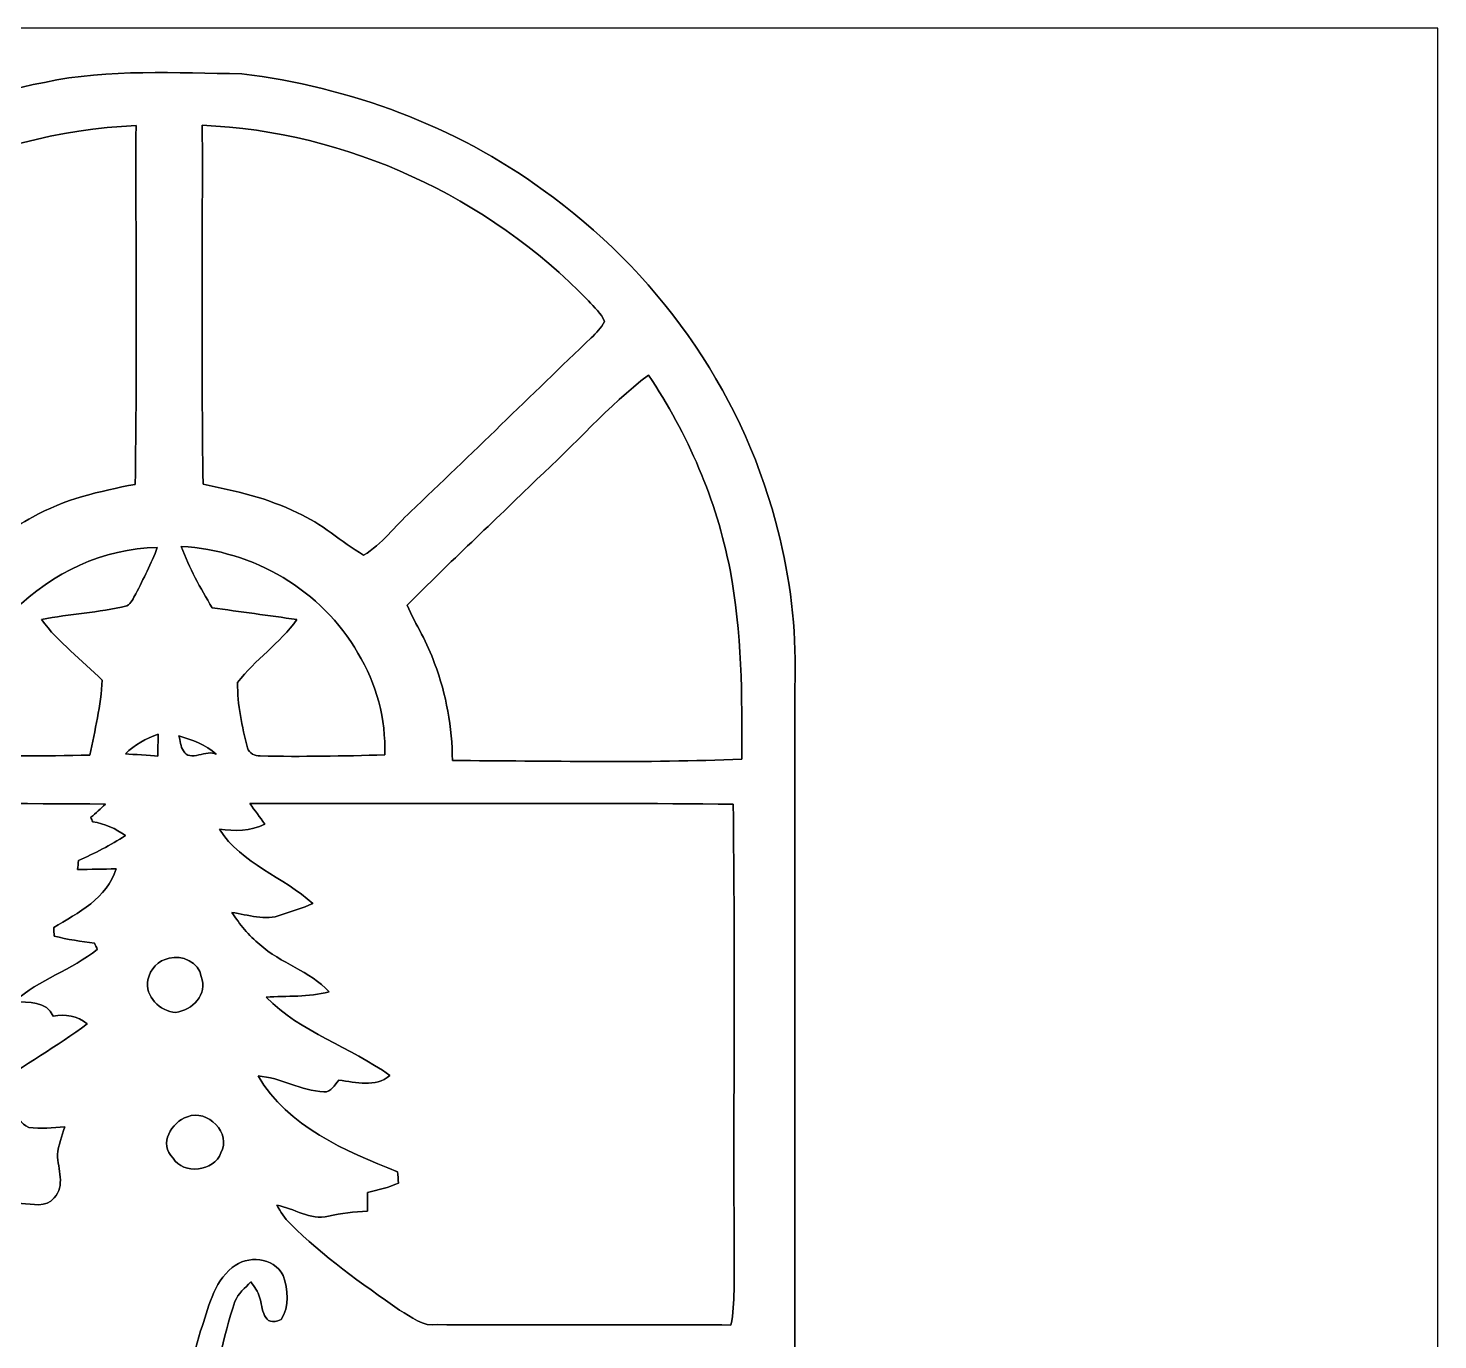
# Model space of a CAD drawing. Header units: centimetres. Extents: x -16.8 to 16.8, y -16.7 to 16.7.
# Drawn here: x -2.02 to 16.77, y -0.82 to 16.67 of the extents above; entities that cross this region are included whole.
import ezdxf

# ---------------------------------------------------------------- set-up
doc = ezdxf.new("R2010")
doc.units = ezdxf.units.CM
doc.header["$MEASUREMENT"] = 0
doc.layers.add('Layer 1', color=7, linetype='Continuous')

msp = doc.modelspace()

# ---------------------------------------------------------------- linework, layer by layer
at = {"layer": 'Layer 1', "color": 7}
for points, knots in [([(-16.77458, 16.66875), (-16.77458, 16.66875), (16.77458, 16.66875), (16.77458, 16.66875), (16.77458, 16.66875), (16.77458, 16.66875), (16.77458, -16.66875), (16.77458, -16.66875), (16.77458, -16.66875), (16.77458, -16.66875), (-16.77458, -16.66875), (-16.77458, -16.66875), (-16.77458, -16.66875), (-16.77458, -16.66875), (-16.77458, 16.66875), (-16.77458, 16.66875), (-16.77458, 16.66875), (-16.77458, 16.66875), (-16.77458, 16.66875), (-16.77458, 16.66875)], [0, 0, 0, 0, 0.16666667, 0.16666667, 0.16666667, 0.16666667, 0.33333333, 0.33333333, 0.33333333, 0.33333333, 0.5, 0.5, 0.5, 0.5, 0.66666667, 0.66666667, 0.66666667, 0.66666667, 1, 1, 1, 1]), ([(-1.80234, 15.94661), (-3.40995, 15.6404), (-4.91137, 14.84171), (-6.09, 13.71036), (-6.09, 13.71036), (-6.75499, 13.03479), (-7.33002, 12.26749), (-7.73959, 11.4106), (-7.73959, 11.4106), (-8.21337, 10.37414), (-8.51076, 9.24207), (-8.48536, 8.09625), (-8.48536, 8.09625), (-8.47549, -0.02611), (-8.49983, -8.14917), (-8.47302, -16.27152), (-8.47302, -16.27152), (-3.16195, -16.29586), (2.14983, -16.2687), (7.46125, -16.28528), (7.46125, -16.28528), (7.70714, -16.28105), (7.95584, -16.2874), (8.19997, -16.24753), (8.19997, -16.24753), (8.20667, -8.12271), (8.19785, 0.00564), (8.20385, 8.13153), (8.20385, 8.13153), (8.21408, 8.7944), (8.11636, 9.45621), (7.94314, 10.09509), (7.94314, 10.09509), (7.4736, 11.87238), (6.33765, 13.44824), (4.8447, 14.51151), (4.8447, 14.51151), (3.67136, 15.36806), (2.26554, 15.88311), (0.82832, 16.06091), (0.82832, 16.06091), (-0.04868, 16.06691), (-0.93804, 16.13253), (-1.80234, 15.94661)], [0, 0, 0, 0, 0.08333333, 0.08333333, 0.08333333, 0.08333333, 0.16666667, 0.16666667, 0.16666667, 0.16666667, 0.25, 0.25, 0.25, 0.25, 0.33333333, 0.33333333, 0.33333333, 0.33333333, 0.41666667, 0.41666667, 0.41666667, 0.41666667, 0.5, 0.5, 0.5, 0.5, 0.58333333, 0.58333333, 0.58333333, 0.58333333, 0.66666667, 0.66666667, 0.66666667, 0.66666667, 0.75, 0.75, 0.75, 0.75, 0.83333333, 0.83333333, 0.83333333, 0.83333333, 1, 1, 1, 1]), ([(-5.96688, 12.76174), (-4.62668, 14.31996), (-2.63208, 15.27246), (-0.58279, 15.37159), (-0.58279, 15.37159), (-0.58879, 13.77703), (-0.56727, 12.18177), (-0.59443, 10.58721), (-0.59443, 10.58721), (-1.06468, 10.49655), (-1.5427, 10.39001), (-1.96286, 10.15012), (-1.96286, 10.15012), (-2.23661, 10.00584), (-2.47615, 9.80899), (-2.72627, 9.62907), (-2.72627, 9.62907), (-3.54083, 10.39883), (-4.34093, 11.18376), (-5.14879, 11.96058), (-5.14879, 11.96058), (-5.43066, 12.21846), (-5.7023, 12.48692), (-5.96688, 12.76174)], [0, 0, 0, 0, 0.14285714, 0.14285714, 0.14285714, 0.14285714, 0.28571429, 0.28571429, 0.28571429, 0.28571429, 0.42857143, 0.42857143, 0.42857143, 0.42857143, 0.57142857, 0.57142857, 0.57142857, 0.57142857, 0.71428571, 0.71428571, 0.71428571, 0.71428571, 1, 1, 1, 1]), ([(0.30057, 15.37441), (2.23485, 15.29468), (4.10492, 14.41873), (5.45077, 13.03514), (5.45077, 13.03514), (5.52344, 12.94624), (5.62116, 12.86969), (5.66244, 12.75891), (5.66244, 12.75891), (5.61975, 12.6746), (5.55413, 12.60546), (5.48711, 12.54019), (5.48711, 12.54019), (4.6803, 11.77114), (3.88655, 10.98868), (3.07869, 10.22103), (3.07869, 10.22103), (2.86844, 10.03194), (2.6984, 9.78817), (2.45216, 9.64389), (2.45216, 9.64389), (2.15053, 9.82027), (1.89089, 10.06792), (1.56845, 10.20974), (1.56845, 10.20974), (1.17299, 10.40377), (0.74119, 10.50255), (0.31186, 10.58792), (0.31186, 10.58792), (0.2854, 12.18318), (0.30586, 13.77915), (0.30057, 15.37441)], [0, 0, 0, 0, 0.11111111, 0.11111111, 0.11111111, 0.11111111, 0.22222222, 0.22222222, 0.22222222, 0.22222222, 0.33333333, 0.33333333, 0.33333333, 0.33333333, 0.44444444, 0.44444444, 0.44444444, 0.44444444, 0.55555556, 0.55555556, 0.55555556, 0.55555556, 0.66666667, 0.66666667, 0.66666667, 0.66666667, 0.77777778, 0.77777778, 0.77777778, 0.77777778, 1, 1, 1, 1]), ([(4.76003, 10.65671), (5.26697, 11.10791), (5.70759, 11.63355), (6.25052, 12.04383), (6.25052, 12.04383), (6.77616, 11.26031), (7.15645, 10.37661), (7.33707, 9.44915), (7.33707, 9.44915), (7.49723, 8.61801), (7.49723, 7.7664), (7.49653, 6.92326), (7.49653, 6.92326), (6.21101, 6.87035), (4.92266, 6.90104), (3.63643, 6.90492), (3.63643, 6.90492), (3.63114, 7.34589), (3.556, 7.78722), (3.39831, 8.19961), (3.39831, 8.19961), (3.30659, 8.47161), (3.14925, 8.71432), (3.03107, 8.97467), (3.03107, 8.97467), (3.59445, 9.54864), (4.18959, 10.0898), (4.76003, 10.65671)], [0, 0, 0, 0, 0.125, 0.125, 0.125, 0.125, 0.25, 0.25, 0.25, 0.25, 0.375, 0.375, 0.375, 0.375, 0.5, 0.5, 0.5, 0.5, 0.625, 0.625, 0.625, 0.625, 0.75, 0.75, 0.75, 0.75, 1, 1, 1, 1]), ([(-3.02683, 6.99664), (-3.03142, 8.44585), (-1.73814, 9.72256), (-0.29916, 9.74654), (-0.29916, 9.74654), (-0.37747, 9.53206), (-0.48401, 9.32956), (-0.58596, 9.12601), (-0.58596, 9.12601), (-0.61948, 9.06956), (-0.64558, 9.00077), (-0.70626, 8.96796), (-0.70626, 8.96796), (-1.07985, 8.87377), (-1.46791, 8.86389), (-1.84432, 8.78522), (-1.84432, 8.78522), (-1.61572, 8.47654), (-1.30563, 8.24477), (-1.03293, 7.97807), (-1.03293, 7.97807), (-1.04951, 7.6394), (-1.13136, 7.3092), (-1.19874, 6.9783), (-1.19874, 6.9783), (-1.80799, 6.96172), (-2.41794, 6.9656), (-3.02683, 6.99664)], [0, 0, 0, 0, 0.125, 0.125, 0.125, 0.125, 0.25, 0.25, 0.25, 0.25, 0.375, 0.375, 0.375, 0.375, 0.5, 0.5, 0.5, 0.5, 0.625, 0.625, 0.625, 0.625, 0.75, 0.75, 0.75, 0.75, 1, 1, 1, 1]), ([(0.02117, 9.75924), (0.97508, 9.70915), (1.90147, 9.17504), (2.37419, 8.33861), (2.37419, 8.33861), (2.62396, 7.93256), (2.74955, 7.45702), (2.73368, 6.98006), (2.73368, 6.98006), (2.18017, 6.9663), (1.62666, 6.9536), (1.07386, 6.96666), (1.07386, 6.96666), (1.00048, 6.96313), (0.92392, 7.00052), (0.90346, 7.07496), (0.90346, 7.07496), (0.83114, 7.35859), (0.76659, 7.64999), (0.77117, 7.94385), (0.77117, 7.94385), (1.00259, 8.25288), (1.33809, 8.46772), (1.56245, 8.78452), (1.56245, 8.78452), (1.18533, 8.83991), (0.80751, 8.88788), (0.43074, 8.94256), (0.43074, 8.94256), (0.27587, 9.20538), (0.12488, 9.47208), (0.02117, 9.75924)], [0, 0, 0, 0, 0.11111111, 0.11111111, 0.11111111, 0.11111111, 0.22222222, 0.22222222, 0.22222222, 0.22222222, 0.33333333, 0.33333333, 0.33333333, 0.33333333, 0.44444444, 0.44444444, 0.44444444, 0.44444444, 0.55555556, 0.55555556, 0.55555556, 0.55555556, 0.66666667, 0.66666667, 0.66666667, 0.66666667, 0.77777778, 0.77777778, 0.77777778, 0.77777778, 1, 1, 1, 1]), ([(-0.72319, 6.99488), (-0.60431, 7.12082), (-0.44591, 7.19526), (-0.28751, 7.2577), (-0.28751, 7.2577), (-0.28998, 7.16033), (-0.28998, 7.06155), (-0.29245, 6.96383), (-0.29245, 6.96383), (-0.40005, 6.97159), (-0.61524, 6.98712), (-0.72319, 6.99488)], [0, 0, 0, 0, 0.25, 0.25, 0.25, 0.25, 0.5, 0.5, 0.5, 0.5, 1, 1, 1, 1]), ([(-0.01023, 7.23582), (0.1651, 7.18009), (0.34678, 7.1187), (0.48366, 6.98994), (0.48366, 6.98994), (0.36689, 7.05908), (0.12982, 6.87846), (0.04904, 7.03333), (0.04904, 7.03333), (0.00988, 7.09366), (0.00423, 7.16774), (-0.01023, 7.23582)], [0, 0, 0, 0, 0.25, 0.25, 0.25, 0.25, 0.5, 0.5, 0.5, 0.5, 1, 1, 1, 1]), ([(-7.65104, 6.33095), (-5.43101, 6.32954), (-3.21063, 6.34118), (-0.9906, 6.32495), (-0.9906, 6.32495), (-1.05445, 6.26533), (-1.12007, 6.20712), (-1.18463, 6.14821), (-1.18463, 6.14821), (-1.17863, 6.13339), (-1.16628, 6.10376), (-1.16029, 6.0893), (-1.16029, 6.0893), (-1.00224, 6.06143), (-0.85161, 6.00075), (-0.72355, 5.90409), (-0.72355, 5.90409), (-0.92463, 5.77956), (-1.13206, 5.66561), (-1.34938, 5.57248), (-1.34938, 5.57248), (-1.35361, 5.53226), (-1.35749, 5.49204), (-1.36137, 5.45147), (-1.36137, 5.45147), (-1.19133, 5.45465), (-1.01988, 5.45782), (-0.84949, 5.461), (-0.84949, 5.461), (-0.9652, 5.07224), (-1.35749, 4.87327), (-1.68063, 4.67924), (-1.68063, 4.67924), (-1.67887, 4.65032), (-1.67499, 4.59246), (-1.67323, 4.56353), (-1.67323, 4.56353), (-1.49543, 4.52296), (-1.31586, 4.49157), (-1.13453, 4.46864), (-1.13453, 4.46864), (-1.12571, 4.44853), (-1.10808, 4.40831), (-1.09926, 4.3882), (-1.09926, 4.3882), (-1.43933, 4.11339), (-1.87572, 3.98498), (-2.20169, 3.69358), (-2.20169, 3.69358), (-2.0193, 3.67383), (-1.77236, 3.70664), (-1.68804, 3.49603), (-1.68804, 3.49603), (-1.52682, 3.53378), (-1.36454, 3.49814), (-1.23402, 3.39584), (-1.23402, 3.39584), (-1.63513, 3.0921), (-2.07998, 2.85221), (-2.48356, 2.55164), (-2.48356, 2.55164), (-2.58798, 2.49273), (-2.64654, 2.38866), (-2.69875, 2.286), (-2.69875, 2.286), (-2.5527, 2.26871), (-2.40348, 2.27118), (-2.25954, 2.23979), (-2.25954, 2.23979), (-2.16429, 2.17981), (-2.11949, 2.05987), (-2.01366, 2.01295), (-2.01366, 2.01295), (-1.85385, 1.99496), (-1.69404, 2.01083), (-1.53423, 2.02036), (-1.53423, 2.02036), (-1.56951, 1.89865), (-1.61713, 1.77871), (-1.63089, 1.65206), (-1.63089, 1.65206), (-1.62525, 1.45979), (-1.52294, 1.23472), (-1.67464, 1.07527), (-1.67464, 1.07527), (-1.77871, 0.94051), (-1.96427, 0.99236), (-2.11173, 0.99871), (-2.11173, 0.99871), (-2.31599, 1.0474), (-2.43946, 0.82797), (-2.58692, 0.72214), (-2.58692, 0.72214), (-2.51531, 0.66252), (-2.44193, 0.60501), (-2.36961, 0.5461), (-2.36961, 0.5461), (-2.83492, 0.25012), (-3.3976, 0.15663), (-3.86609, -0.13582), (-3.86609, -0.13582), (-3.82305, -0.39793), (-3.56059, -0.49248), (-3.3588, -0.60889), (-3.3588, -0.60889), (-4.78155, -0.62794), (-6.20395, -0.61136), (-7.6267, -0.61877), (-7.6267, -0.61877), (-7.70819, 0.06068), (-7.66445, 0.74648), (-7.67327, 1.42875), (-7.67327, 1.42875), (-7.65845, 3.06282), (-7.70184, 4.69759), (-7.65104, 6.33095)], [0, 0, 0, 0, 0.03333333, 0.03333333, 0.03333333, 0.03333333, 0.06666667, 0.06666667, 0.06666667, 0.06666667, 0.1, 0.1, 0.1, 0.1, 0.13333333, 0.13333333, 0.13333333, 0.13333333, 0.16666667, 0.16666667, 0.16666667, 0.16666667, 0.2, 0.2, 0.2, 0.2, 0.23333333, 0.23333333, 0.23333333, 0.23333333, 0.26666667, 0.26666667, 0.26666667, 0.26666667, 0.3, 0.3, 0.3, 0.3, 0.33333333, 0.33333333, 0.33333333, 0.33333333, 0.36666667, 0.36666667, 0.36666667, 0.36666667, 0.4, 0.4, 0.4, 0.4, 0.43333333, 0.43333333, 0.43333333, 0.43333333, 0.46666667, 0.46666667, 0.46666667, 0.46666667, 0.5, 0.5, 0.5, 0.5, 0.53333333, 0.53333333, 0.53333333, 0.53333333, 0.56666667, 0.56666667, 0.56666667, 0.56666667, 0.6, 0.6, 0.6, 0.6, 0.63333333, 0.63333333, 0.63333333, 0.63333333, 0.66666667, 0.66666667, 0.66666667, 0.66666667, 0.7, 0.7, 0.7, 0.7, 0.73333333, 0.73333333, 0.73333333, 0.73333333, 0.76666667, 0.76666667, 0.76666667, 0.76666667, 0.8, 0.8, 0.8, 0.8, 0.83333333, 0.83333333, 0.83333333, 0.83333333, 0.86666667, 0.86666667, 0.86666667, 0.86666667, 0.9, 0.9, 0.9, 0.9, 0.93333333, 0.93333333, 0.93333333, 0.93333333, 1, 1, 1, 1]), ([(0.9338, 6.3313), (3.08222, 6.32848), (5.23099, 6.34259), (7.37941, 6.32425), (7.37941, 6.32425), (7.40692, 4.31624), (7.38011, 2.30787), (7.39352, 0.29986), (7.39352, 0.29986), (7.38505, -0.006), (7.4108, -0.31785), (7.35012, -0.62018), (7.35012, -0.62018), (6.04591, -0.60889), (4.74204, -0.62759), (3.43817, -0.61454), (3.43817, -0.61454), (3.24026, -0.64911), (3.08928, -0.50941), (2.93194, -0.42051), (2.93194, -0.42051), (2.42394, -0.06562), (1.91064, 0.29104), (1.47285, 0.73272), (1.47285, 0.73272), (1.39876, 0.80328), (1.34303, 0.88935), (1.29469, 0.97861), (1.29469, 0.97861), (1.52717, 0.93627), (1.73567, 0.77082), (1.98332, 0.83009), (1.98332, 0.83009), (2.15371, 0.8696), (2.32657, 0.88935), (2.50155, 0.89641), (2.50155, 0.89641), (2.50331, 0.98037), (2.50261, 1.06398), (2.50261, 1.14794), (2.50261, 1.14794), (2.64336, 1.17793), (2.78412, 1.21356), (2.91606, 1.27247), (2.91606, 1.27247), (2.91218, 1.32292), (2.90865, 1.37301), (2.90513, 1.42311), (2.90513, 1.42311), (2.2038, 1.70004), (1.44463, 2.02494), (1.04387, 2.70051), (1.04387, 2.70051), (1.34973, 2.68111), (1.61607, 2.50119), (1.92299, 2.48814), (1.92299, 2.48814), (2.02036, 2.47862), (2.0634, 2.58551), (2.12266, 2.64336), (2.12266, 2.64336), (2.35021, 2.61726), (2.60809, 2.54106), (2.80211, 2.70581), (2.80211, 2.70581), (2.27471, 3.08892), (1.61607, 3.2766), (1.15147, 3.75179), (1.15147, 3.75179), (1.43122, 3.76696), (1.71697, 3.75214), (1.99108, 3.82023), (1.99108, 3.82023), (1.73814, 4.10316), (1.34408, 4.19735), (1.06786, 4.45382), (1.06786, 4.45382), (0.91616, 4.56847), (0.80186, 4.72334), (0.69568, 4.87892), (0.69568, 4.87892), (0.91122, 4.8514), (1.14018, 4.76144), (1.3529, 4.84752), (1.3529, 4.84752), (1.49401, 4.89691), (1.63795, 4.93924), (1.77518, 4.99851), (1.77518, 4.99851), (1.38289, 5.35799), (0.82903, 5.52379), (0.52811, 5.9884), (0.52811, 5.9884), (0.73201, 5.96618), (0.94721, 5.95948), (1.13418, 6.05755), (1.13418, 6.05755), (1.06856, 6.14962), (1.00224, 6.24099), (0.9338, 6.3313)], [0, 0, 0, 0, 0.03846154, 0.03846154, 0.03846154, 0.03846154, 0.07692308, 0.07692308, 0.07692308, 0.07692308, 0.11538462, 0.11538462, 0.11538462, 0.11538462, 0.15384615, 0.15384615, 0.15384615, 0.15384615, 0.19230769, 0.19230769, 0.19230769, 0.19230769, 0.23076923, 0.23076923, 0.23076923, 0.23076923, 0.26923077, 0.26923077, 0.26923077, 0.26923077, 0.30769231, 0.30769231, 0.30769231, 0.30769231, 0.34615385, 0.34615385, 0.34615385, 0.34615385, 0.38461538, 0.38461538, 0.38461538, 0.38461538, 0.42307692, 0.42307692, 0.42307692, 0.42307692, 0.46153846, 0.46153846, 0.46153846, 0.46153846, 0.5, 0.5, 0.5, 0.5, 0.53846154, 0.53846154, 0.53846154, 0.53846154, 0.57692308, 0.57692308, 0.57692308, 0.57692308, 0.61538462, 0.61538462, 0.61538462, 0.61538462, 0.65384615, 0.65384615, 0.65384615, 0.65384615, 0.69230769, 0.69230769, 0.69230769, 0.69230769, 0.73076923, 0.73076923, 0.73076923, 0.73076923, 0.76923077, 0.76923077, 0.76923077, 0.76923077, 0.80769231, 0.80769231, 0.80769231, 0.80769231, 0.84615385, 0.84615385, 0.84615385, 0.84615385, 0.88461538, 0.88461538, 0.88461538, 0.88461538, 0.92307692, 0.92307692, 0.92307692, 0.92307692, 1, 1, 1, 1]), ([(-0.14323, 4.26896), (0.02928, 4.32259), (0.25788, 4.21111), (0.2861, 4.02484), (0.2861, 4.02484), (0.37959, 3.78954), (0.16581, 3.57505), (-0.05292, 3.54824), (-0.05292, 3.54824), (-0.26388, 3.55706), (-0.4699, 3.76484), (-0.42333, 3.9818), (-0.42333, 3.9818), (-0.39652, 4.12221), (-0.28646, 4.24356), (-0.14323, 4.26896)], [0, 0, 0, 0, 0.2, 0.2, 0.2, 0.2, 0.4, 0.4, 0.4, 0.4, 0.6, 0.6, 0.6, 0.6, 1, 1, 1, 1]), ([(0.10266, 2.15653), (0.37183, 2.26272), (0.69497, 1.93393), (0.54963, 1.67358), (0.54963, 1.67358), (0.45861, 1.42628), (0.04868, 1.37936), (-0.08784, 1.60514), (-0.08784, 1.60514), (-0.28681, 1.79211), (-0.11113, 2.08809), (0.10266, 2.15653)], [0, 0, 0, 0, 0.25, 0.25, 0.25, 0.25, 0.5, 0.5, 0.5, 0.5, 1, 1, 1, 1]), ([(0.70062, 0.1457), (0.89888, 0.31468), (1.25271, 0.29034), (1.3776, 0.03986), (1.3776, 0.03986), (1.44357, -0.14676), (1.46368, -0.37394), (1.35255, -0.54751), (1.35255, -0.54751), (1.1049, -0.66393), (1.10843, -0.3877), (1.06468, -0.25012), (1.06468, -0.25012), (1.0474, -0.1718), (0.99272, -0.11042), (0.94862, -0.04657), (0.94862, -0.04657), (0.8703, -0.12559), (0.77893, -0.20003), (0.7366, -0.30621), (0.7366, -0.30621), (0.57291, -0.78916), (0.49071, -1.2954), (0.33126, -1.77941), (0.33126, -1.77941), (0.29704, -1.90818), (0.16192, -1.96462), (0.0441, -1.9939), (0.0441, -1.9939), (0.00741, -1.54693), (0.15699, -1.12042), (0.27869, -0.69779), (0.27869, -0.69779), (0.37818, -0.40252), (0.44274, -0.05962), (0.70062, 0.1457)], [0, 0, 0, 0, 0.1, 0.1, 0.1, 0.1, 0.2, 0.2, 0.2, 0.2, 0.3, 0.3, 0.3, 0.3, 0.4, 0.4, 0.4, 0.4, 0.5, 0.5, 0.5, 0.5, 0.6, 0.6, 0.6, 0.6, 0.7, 0.7, 0.7, 0.7, 0.8, 0.8, 0.8, 0.8, 1, 1, 1, 1])]:
    msp.add_open_spline(points, degree=3, knots=knots, dxfattribs=at)
at = {"layer": 'Layer 1', "color": 250}
for points, knots in [([(-1.80234, 15.94661), (-0.93804, 16.13253), (-0.04868, 16.06691), (0.82832, 16.06091), (0.82832, 16.06091), (2.26554, 15.88311), (3.67136, 15.36806), (4.8447, 14.51151), (4.8447, 14.51151), (6.33765, 13.44824), (7.4736, 11.87238), (7.94314, 10.09509), (7.94314, 10.09509), (8.11636, 9.45621), (8.21408, 8.7944), (8.20385, 8.13153), (8.20385, 8.13153), (8.19785, 0.00564), (8.20667, -8.12271), (8.19997, -16.24753), (8.19997, -16.24753), (7.95584, -16.2874), (7.70714, -16.28105), (7.46125, -16.28528), (7.46125, -16.28528), (2.14983, -16.2687), (-3.16195, -16.29586), (-8.47302, -16.27152), (-8.47302, -16.27152), (-8.49983, -8.14917), (-8.47549, -0.02611), (-8.48536, 8.09625), (-8.48536, 8.09625), (-8.51076, 9.24207), (-8.21337, 10.37414), (-7.73959, 11.4106), (-7.73959, 11.4106), (-7.33002, 12.26749), (-6.75499, 13.03479), (-6.09, 13.71036), (-6.09, 13.71036), (-4.91137, 14.84171), (-3.40995, 15.6404), (-1.80234, 15.94661), (-1.80234, 15.94661), (-1.80234, 15.94661), (-1.80234, 15.94661), (-1.80234, 15.94661)], [0, 0, 0, 0, 0.07692308, 0.07692308, 0.07692308, 0.07692308, 0.15384615, 0.15384615, 0.15384615, 0.15384615, 0.23076923, 0.23076923, 0.23076923, 0.23076923, 0.30769231, 0.30769231, 0.30769231, 0.30769231, 0.38461538, 0.38461538, 0.38461538, 0.38461538, 0.46153846, 0.46153846, 0.46153846, 0.46153846, 0.53846154, 0.53846154, 0.53846154, 0.53846154, 0.61538462, 0.61538462, 0.61538462, 0.61538462, 0.69230769, 0.69230769, 0.69230769, 0.69230769, 0.76923077, 0.76923077, 0.76923077, 0.76923077, 0.84615385, 0.84615385, 0.84615385, 0.84615385, 1, 1, 1, 1]), ([(-5.96688, 12.76174), (-5.7023, 12.48692), (-5.43066, 12.21846), (-5.14879, 11.96058), (-5.14879, 11.96058), (-4.34093, 11.18376), (-3.54083, 10.39883), (-2.72627, 9.62907), (-2.72627, 9.62907), (-2.47615, 9.80899), (-2.23661, 10.00584), (-1.96286, 10.15012), (-1.96286, 10.15012), (-1.5427, 10.39001), (-1.06468, 10.49655), (-0.59443, 10.58721), (-0.59443, 10.58721), (-0.56727, 12.18177), (-0.58879, 13.77703), (-0.58279, 15.37159), (-0.58279, 15.37159), (-2.63208, 15.27246), (-4.62668, 14.31996), (-5.96688, 12.76174), (-5.96688, 12.76174), (-5.96688, 12.76174), (-5.96688, 12.76174), (-5.96688, 12.76174)], [0, 0, 0, 0, 0.125, 0.125, 0.125, 0.125, 0.25, 0.25, 0.25, 0.25, 0.375, 0.375, 0.375, 0.375, 0.5, 0.5, 0.5, 0.5, 0.625, 0.625, 0.625, 0.625, 0.75, 0.75, 0.75, 0.75, 1, 1, 1, 1]), ([(0.30057, 15.37441), (0.30586, 13.77915), (0.2854, 12.18318), (0.31186, 10.58792), (0.31186, 10.58792), (0.74119, 10.50255), (1.17299, 10.40377), (1.56845, 10.20974), (1.56845, 10.20974), (1.89089, 10.06792), (2.15053, 9.82027), (2.45216, 9.64389), (2.45216, 9.64389), (2.6984, 9.78817), (2.86844, 10.03194), (3.07869, 10.22103), (3.07869, 10.22103), (3.88655, 10.98868), (4.6803, 11.77114), (5.48711, 12.54019), (5.48711, 12.54019), (5.55413, 12.60546), (5.61975, 12.6746), (5.66244, 12.75891), (5.66244, 12.75891), (5.62116, 12.86969), (5.52344, 12.94624), (5.45077, 13.03514), (5.45077, 13.03514), (4.10492, 14.41873), (2.23485, 15.29468), (0.30057, 15.37441), (0.30057, 15.37441), (0.30057, 15.37441), (0.30057, 15.37441), (0.30057, 15.37441)], [0, 0, 0, 0, 0.1, 0.1, 0.1, 0.1, 0.2, 0.2, 0.2, 0.2, 0.3, 0.3, 0.3, 0.3, 0.4, 0.4, 0.4, 0.4, 0.5, 0.5, 0.5, 0.5, 0.6, 0.6, 0.6, 0.6, 0.7, 0.7, 0.7, 0.7, 0.8, 0.8, 0.8, 0.8, 1, 1, 1, 1]), ([(4.76003, 10.65671), (4.18959, 10.0898), (3.59445, 9.54864), (3.03107, 8.97467), (3.03107, 8.97467), (3.14925, 8.71432), (3.30659, 8.47161), (3.39831, 8.19961), (3.39831, 8.19961), (3.556, 7.78722), (3.63114, 7.34589), (3.63643, 6.90492), (3.63643, 6.90492), (4.92266, 6.90104), (6.21101, 6.87035), (7.49653, 6.92326), (7.49653, 6.92326), (7.49723, 7.7664), (7.49723, 8.61801), (7.33707, 9.44915), (7.33707, 9.44915), (7.15645, 10.37661), (6.77616, 11.26031), (6.25052, 12.04383), (6.25052, 12.04383), (5.70759, 11.63355), (5.26697, 11.10791), (4.76003, 10.65671), (4.76003, 10.65671), (4.76003, 10.65671), (4.76003, 10.65671), (4.76003, 10.65671)], [0, 0, 0, 0, 0.11111111, 0.11111111, 0.11111111, 0.11111111, 0.22222222, 0.22222222, 0.22222222, 0.22222222, 0.33333333, 0.33333333, 0.33333333, 0.33333333, 0.44444444, 0.44444444, 0.44444444, 0.44444444, 0.55555556, 0.55555556, 0.55555556, 0.55555556, 0.66666667, 0.66666667, 0.66666667, 0.66666667, 0.77777778, 0.77777778, 0.77777778, 0.77777778, 1, 1, 1, 1]), ([(-3.02683, 6.99664), (-2.41794, 6.9656), (-1.80799, 6.96172), (-1.19874, 6.9783), (-1.19874, 6.9783), (-1.13136, 7.3092), (-1.04951, 7.6394), (-1.03293, 7.97807), (-1.03293, 7.97807), (-1.30563, 8.24477), (-1.61572, 8.47654), (-1.84432, 8.78522), (-1.84432, 8.78522), (-1.46791, 8.86389), (-1.07985, 8.87377), (-0.70626, 8.96796), (-0.70626, 8.96796), (-0.64558, 9.00077), (-0.61948, 9.06956), (-0.58596, 9.12601), (-0.58596, 9.12601), (-0.48401, 9.32956), (-0.37747, 9.53206), (-0.29916, 9.74654), (-0.29916, 9.74654), (-1.73814, 9.72256), (-3.03142, 8.44585), (-3.02683, 6.99664), (-3.02683, 6.99664), (-3.02683, 6.99664), (-3.02683, 6.99664), (-3.02683, 6.99664)], [0, 0, 0, 0, 0.11111111, 0.11111111, 0.11111111, 0.11111111, 0.22222222, 0.22222222, 0.22222222, 0.22222222, 0.33333333, 0.33333333, 0.33333333, 0.33333333, 0.44444444, 0.44444444, 0.44444444, 0.44444444, 0.55555556, 0.55555556, 0.55555556, 0.55555556, 0.66666667, 0.66666667, 0.66666667, 0.66666667, 0.77777778, 0.77777778, 0.77777778, 0.77777778, 1, 1, 1, 1]), ([(0.02117, 9.75924), (0.12488, 9.47208), (0.27587, 9.20538), (0.43074, 8.94256), (0.43074, 8.94256), (0.80751, 8.88788), (1.18533, 8.83991), (1.56245, 8.78452), (1.56245, 8.78452), (1.33809, 8.46772), (1.00259, 8.25288), (0.77117, 7.94385), (0.77117, 7.94385), (0.76659, 7.64999), (0.83114, 7.35859), (0.90346, 7.07496), (0.90346, 7.07496), (0.92392, 7.00052), (1.00048, 6.96313), (1.07386, 6.96666), (1.07386, 6.96666), (1.62666, 6.9536), (2.18017, 6.9663), (2.73368, 6.98006), (2.73368, 6.98006), (2.74955, 7.45702), (2.62396, 7.93256), (2.37419, 8.33861), (2.37419, 8.33861), (1.90147, 9.17504), (0.97508, 9.70915), (0.02117, 9.75924), (0.02117, 9.75924), (0.02117, 9.75924), (0.02117, 9.75924), (0.02117, 9.75924)], [0, 0, 0, 0, 0.1, 0.1, 0.1, 0.1, 0.2, 0.2, 0.2, 0.2, 0.3, 0.3, 0.3, 0.3, 0.4, 0.4, 0.4, 0.4, 0.5, 0.5, 0.5, 0.5, 0.6, 0.6, 0.6, 0.6, 0.7, 0.7, 0.7, 0.7, 0.8, 0.8, 0.8, 0.8, 1, 1, 1, 1]), ([(-0.72319, 6.99488), (-0.61524, 6.98712), (-0.40005, 6.97159), (-0.29245, 6.96383), (-0.29245, 6.96383), (-0.28998, 7.06155), (-0.28998, 7.16033), (-0.28751, 7.2577), (-0.28751, 7.2577), (-0.44591, 7.19526), (-0.60431, 7.12082), (-0.72319, 6.99488), (-0.72319, 6.99488), (-0.72319, 6.99488), (-0.72319, 6.99488), (-0.72319, 6.99488)], [0, 0, 0, 0, 0.2, 0.2, 0.2, 0.2, 0.4, 0.4, 0.4, 0.4, 0.6, 0.6, 0.6, 0.6, 1, 1, 1, 1]), ([(-0.01023, 7.23582), (0.00423, 7.16774), (0.00988, 7.09366), (0.04904, 7.03333), (0.04904, 7.03333), (0.12982, 6.87846), (0.36689, 7.05908), (0.48366, 6.98994), (0.48366, 6.98994), (0.34678, 7.1187), (0.1651, 7.18009), (-0.01023, 7.23582), (-0.01023, 7.23582), (-0.01023, 7.23582), (-0.01023, 7.23582), (-0.01023, 7.23582)], [0, 0, 0, 0, 0.2, 0.2, 0.2, 0.2, 0.4, 0.4, 0.4, 0.4, 0.6, 0.6, 0.6, 0.6, 1, 1, 1, 1]), ([(-7.65104, 6.33095), (-7.70184, 4.69759), (-7.65845, 3.06282), (-7.67327, 1.42875), (-7.67327, 1.42875), (-7.66445, 0.74648), (-7.70819, 0.06068), (-7.6267, -0.61877), (-7.6267, -0.61877), (-6.20395, -0.61136), (-4.78155, -0.62794), (-3.3588, -0.60889), (-3.3588, -0.60889), (-3.56059, -0.49248), (-3.82305, -0.39793), (-3.86609, -0.13582), (-3.86609, -0.13582), (-3.3976, 0.15663), (-2.83492, 0.25012), (-2.36961, 0.5461), (-2.36961, 0.5461), (-2.44193, 0.60501), (-2.51531, 0.66252), (-2.58692, 0.72214), (-2.58692, 0.72214), (-2.43946, 0.82797), (-2.31599, 1.0474), (-2.11173, 0.99871), (-2.11173, 0.99871), (-1.96427, 0.99236), (-1.77871, 0.94051), (-1.67464, 1.07527), (-1.67464, 1.07527), (-1.52294, 1.23472), (-1.62525, 1.45979), (-1.63089, 1.65206), (-1.63089, 1.65206), (-1.61713, 1.77871), (-1.56951, 1.89865), (-1.53423, 2.02036), (-1.53423, 2.02036), (-1.69404, 2.01083), (-1.85385, 1.99496), (-2.01366, 2.01295), (-2.01366, 2.01295), (-2.11949, 2.05987), (-2.16429, 2.17981), (-2.25954, 2.23979), (-2.25954, 2.23979), (-2.40348, 2.27118), (-2.5527, 2.26871), (-2.69875, 2.286), (-2.69875, 2.286), (-2.64654, 2.38866), (-2.58798, 2.49273), (-2.48356, 2.55164), (-2.48356, 2.55164), (-2.07998, 2.85221), (-1.63513, 3.0921), (-1.23402, 3.39584), (-1.23402, 3.39584), (-1.36454, 3.49814), (-1.52682, 3.53378), (-1.68804, 3.49603), (-1.68804, 3.49603), (-1.77236, 3.70664), (-2.0193, 3.67383), (-2.20169, 3.69358), (-2.20169, 3.69358), (-1.87572, 3.98498), (-1.43933, 4.11339), (-1.09926, 4.3882), (-1.09926, 4.3882), (-1.10808, 4.40831), (-1.12571, 4.44853), (-1.13453, 4.46864), (-1.13453, 4.46864), (-1.31586, 4.49157), (-1.49543, 4.52296), (-1.67323, 4.56353), (-1.67323, 4.56353), (-1.67499, 4.59246), (-1.67887, 4.65032), (-1.68063, 4.67924), (-1.68063, 4.67924), (-1.35749, 4.87327), (-0.9652, 5.07224), (-0.84949, 5.461), (-0.84949, 5.461), (-1.01988, 5.45782), (-1.19133, 5.45465), (-1.36137, 5.45147), (-1.36137, 5.45147), (-1.35749, 5.49204), (-1.35361, 5.53226), (-1.34938, 5.57248), (-1.34938, 5.57248), (-1.13206, 5.66561), (-0.92463, 5.77956), (-0.72355, 5.90409), (-0.72355, 5.90409), (-0.85161, 6.00075), (-1.00224, 6.06143), (-1.16029, 6.0893), (-1.16029, 6.0893), (-1.16628, 6.10376), (-1.17863, 6.13339), (-1.18463, 6.14821), (-1.18463, 6.14821), (-1.12007, 6.20712), (-1.05445, 6.26533), (-0.9906, 6.32495), (-0.9906, 6.32495), (-3.21063, 6.34118), (-5.43101, 6.32954), (-7.65104, 6.33095), (-7.65104, 6.33095), (-7.65104, 6.33095), (-7.65104, 6.33095), (-7.65104, 6.33095)], [0, 0, 0, 0, 0.03225806, 0.03225806, 0.03225806, 0.03225806, 0.06451613, 0.06451613, 0.06451613, 0.06451613, 0.09677419, 0.09677419, 0.09677419, 0.09677419, 0.12903226, 0.12903226, 0.12903226, 0.12903226, 0.16129032, 0.16129032, 0.16129032, 0.16129032, 0.19354839, 0.19354839, 0.19354839, 0.19354839, 0.22580645, 0.22580645, 0.22580645, 0.22580645, 0.25806452, 0.25806452, 0.25806452, 0.25806452, 0.29032258, 0.29032258, 0.29032258, 0.29032258, 0.32258065, 0.32258065, 0.32258065, 0.32258065, 0.35483871, 0.35483871, 0.35483871, 0.35483871, 0.38709677, 0.38709677, 0.38709677, 0.38709677, 0.41935484, 0.41935484, 0.41935484, 0.41935484, 0.4516129, 0.4516129, 0.4516129, 0.4516129, 0.48387097, 0.48387097, 0.48387097, 0.48387097, 0.51612903, 0.51612903, 0.51612903, 0.51612903, 0.5483871, 0.5483871, 0.5483871, 0.5483871, 0.58064516, 0.58064516, 0.58064516, 0.58064516, 0.61290323, 0.61290323, 0.61290323, 0.61290323, 0.64516129, 0.64516129, 0.64516129, 0.64516129, 0.67741935, 0.67741935, 0.67741935, 0.67741935, 0.70967742, 0.70967742, 0.70967742, 0.70967742, 0.74193548, 0.74193548, 0.74193548, 0.74193548, 0.77419355, 0.77419355, 0.77419355, 0.77419355, 0.80645161, 0.80645161, 0.80645161, 0.80645161, 0.83870968, 0.83870968, 0.83870968, 0.83870968, 0.87096774, 0.87096774, 0.87096774, 0.87096774, 0.90322581, 0.90322581, 0.90322581, 0.90322581, 0.93548387, 0.93548387, 0.93548387, 0.93548387, 1, 1, 1, 1]), ([(0.9338, 6.3313), (1.00224, 6.24099), (1.06856, 6.14962), (1.13418, 6.05755), (1.13418, 6.05755), (0.94721, 5.95948), (0.73201, 5.96618), (0.52811, 5.9884), (0.52811, 5.9884), (0.82903, 5.52379), (1.38289, 5.35799), (1.77518, 4.99851), (1.77518, 4.99851), (1.63795, 4.93924), (1.49401, 4.89691), (1.3529, 4.84752), (1.3529, 4.84752), (1.14018, 4.76144), (0.91122, 4.8514), (0.69568, 4.87892), (0.69568, 4.87892), (0.80186, 4.72334), (0.91616, 4.56847), (1.06786, 4.45382), (1.06786, 4.45382), (1.34408, 4.19735), (1.73814, 4.10316), (1.99108, 3.82023), (1.99108, 3.82023), (1.71697, 3.75214), (1.43122, 3.76696), (1.15147, 3.75179), (1.15147, 3.75179), (1.61607, 3.2766), (2.27471, 3.08892), (2.80211, 2.70581), (2.80211, 2.70581), (2.60809, 2.54106), (2.35021, 2.61726), (2.12266, 2.64336), (2.12266, 2.64336), (2.0634, 2.58551), (2.02036, 2.47862), (1.92299, 2.48814), (1.92299, 2.48814), (1.61607, 2.50119), (1.34973, 2.68111), (1.04387, 2.70051), (1.04387, 2.70051), (1.44463, 2.02494), (2.2038, 1.70004), (2.90513, 1.42311), (2.90513, 1.42311), (2.90865, 1.37301), (2.91218, 1.32292), (2.91606, 1.27247), (2.91606, 1.27247), (2.78412, 1.21356), (2.64336, 1.17793), (2.50261, 1.14794), (2.50261, 1.14794), (2.50261, 1.06398), (2.50331, 0.98037), (2.50155, 0.89641), (2.50155, 0.89641), (2.32657, 0.88935), (2.15371, 0.8696), (1.98332, 0.83009), (1.98332, 0.83009), (1.73567, 0.77082), (1.52717, 0.93627), (1.29469, 0.97861), (1.29469, 0.97861), (1.34303, 0.88935), (1.39876, 0.80328), (1.47285, 0.73272), (1.47285, 0.73272), (1.91064, 0.29104), (2.42394, -0.06562), (2.93194, -0.42051), (2.93194, -0.42051), (3.08928, -0.50941), (3.24026, -0.64911), (3.43817, -0.61454), (3.43817, -0.61454), (4.74204, -0.62759), (6.04591, -0.60889), (7.35012, -0.62018), (7.35012, -0.62018), (7.4108, -0.31785), (7.38505, -0.006), (7.39352, 0.29986), (7.39352, 0.29986), (7.38011, 2.30787), (7.40692, 4.31624), (7.37941, 6.32425), (7.37941, 6.32425), (5.23099, 6.34259), (3.08222, 6.32848), (0.9338, 6.3313), (0.9338, 6.3313), (0.9338, 6.3313), (0.9338, 6.3313), (0.9338, 6.3313)], [0, 0, 0, 0, 0.03703704, 0.03703704, 0.03703704, 0.03703704, 0.07407407, 0.07407407, 0.07407407, 0.07407407, 0.11111111, 0.11111111, 0.11111111, 0.11111111, 0.14814815, 0.14814815, 0.14814815, 0.14814815, 0.18518519, 0.18518519, 0.18518519, 0.18518519, 0.22222222, 0.22222222, 0.22222222, 0.22222222, 0.25925926, 0.25925926, 0.25925926, 0.25925926, 0.2962963, 0.2962963, 0.2962963, 0.2962963, 0.33333333, 0.33333333, 0.33333333, 0.33333333, 0.37037037, 0.37037037, 0.37037037, 0.37037037, 0.40740741, 0.40740741, 0.40740741, 0.40740741, 0.44444444, 0.44444444, 0.44444444, 0.44444444, 0.48148148, 0.48148148, 0.48148148, 0.48148148, 0.51851852, 0.51851852, 0.51851852, 0.51851852, 0.55555556, 0.55555556, 0.55555556, 0.55555556, 0.59259259, 0.59259259, 0.59259259, 0.59259259, 0.62962963, 0.62962963, 0.62962963, 0.62962963, 0.66666667, 0.66666667, 0.66666667, 0.66666667, 0.7037037, 0.7037037, 0.7037037, 0.7037037, 0.74074074, 0.74074074, 0.74074074, 0.74074074, 0.77777778, 0.77777778, 0.77777778, 0.77777778, 0.81481481, 0.81481481, 0.81481481, 0.81481481, 0.85185185, 0.85185185, 0.85185185, 0.85185185, 0.88888889, 0.88888889, 0.88888889, 0.88888889, 0.92592593, 0.92592593, 0.92592593, 0.92592593, 1, 1, 1, 1]), ([(-0.14323, 4.26896), (-0.28646, 4.24356), (-0.39652, 4.12221), (-0.42333, 3.9818), (-0.42333, 3.9818), (-0.4699, 3.76484), (-0.26388, 3.55706), (-0.05292, 3.54824), (-0.05292, 3.54824), (0.16581, 3.57505), (0.37959, 3.78954), (0.2861, 4.02484), (0.2861, 4.02484), (0.25788, 4.21111), (0.02928, 4.32259), (-0.14323, 4.26896), (-0.14323, 4.26896), (-0.14323, 4.26896), (-0.14323, 4.26896), (-0.14323, 4.26896)], [0, 0, 0, 0, 0.16666667, 0.16666667, 0.16666667, 0.16666667, 0.33333333, 0.33333333, 0.33333333, 0.33333333, 0.5, 0.5, 0.5, 0.5, 0.66666667, 0.66666667, 0.66666667, 0.66666667, 1, 1, 1, 1]), ([(0.10266, 2.15653), (-0.11113, 2.08809), (-0.28681, 1.79211), (-0.08784, 1.60514), (-0.08784, 1.60514), (0.04868, 1.37936), (0.45861, 1.42628), (0.54963, 1.67358), (0.54963, 1.67358), (0.69497, 1.93393), (0.37183, 2.26272), (0.10266, 2.15653), (0.10266, 2.15653), (0.10266, 2.15653), (0.10266, 2.15653), (0.10266, 2.15653)], [0, 0, 0, 0, 0.2, 0.2, 0.2, 0.2, 0.4, 0.4, 0.4, 0.4, 0.6, 0.6, 0.6, 0.6, 1, 1, 1, 1]), ([(0.70062, 0.1457), (0.44274, -0.05962), (0.37818, -0.40252), (0.27869, -0.69779), (0.27869, -0.69779), (0.15699, -1.12042), (0.00741, -1.54693), (0.0441, -1.9939), (0.0441, -1.9939), (0.16192, -1.96462), (0.29704, -1.90818), (0.33126, -1.77941), (0.33126, -1.77941), (0.49071, -1.2954), (0.57291, -0.78916), (0.7366, -0.30621), (0.7366, -0.30621), (0.77893, -0.20003), (0.8703, -0.12559), (0.94862, -0.04657), (0.94862, -0.04657), (0.99272, -0.11042), (1.0474, -0.1718), (1.06468, -0.25012), (1.06468, -0.25012), (1.10843, -0.3877), (1.1049, -0.66393), (1.35255, -0.54751), (1.35255, -0.54751), (1.46368, -0.37394), (1.44357, -0.14676), (1.3776, 0.03986), (1.3776, 0.03986), (1.25271, 0.29034), (0.89888, 0.31468), (0.70062, 0.1457), (0.70062, 0.1457), (0.70062, 0.1457), (0.70062, 0.1457), (0.70062, 0.1457)], [0, 0, 0, 0, 0.09090909, 0.09090909, 0.09090909, 0.09090909, 0.18181818, 0.18181818, 0.18181818, 0.18181818, 0.27272727, 0.27272727, 0.27272727, 0.27272727, 0.36363636, 0.36363636, 0.36363636, 0.36363636, 0.45454545, 0.45454545, 0.45454545, 0.45454545, 0.54545455, 0.54545455, 0.54545455, 0.54545455, 0.63636364, 0.63636364, 0.63636364, 0.63636364, 0.72727273, 0.72727273, 0.72727273, 0.72727273, 0.81818182, 0.81818182, 0.81818182, 0.81818182, 1, 1, 1, 1])]:
    msp.add_open_spline(points, degree=3, knots=knots, dxfattribs=at)

doc.saveas('drawing.dxf')
